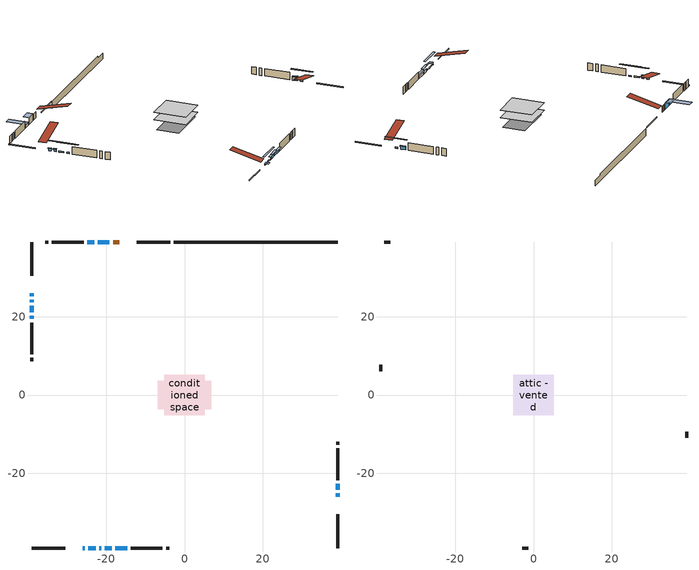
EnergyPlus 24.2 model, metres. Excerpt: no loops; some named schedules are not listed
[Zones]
conditioned space
 floor adiabatic (AdiabaticFloorConstruction): -5.12,-5.12 -5.12,5.12 5.12,5.12 5.12,-5.12 z0.76
 floor foundation (Slab1 construction): -6.83,-3.61 -6.83,3.61 6.83,3.61 6.83,-3.61 z-1.58
 wall outside (RimJoist1 construction): -3.63,39.06 -12.19,39.06 / -39.06,-39.06 -30.5,-39.06 / -39.06,39.06 -39.06,30.5 / 39.06,-39.06 39.06,-30.5 z0.76:1.06
 wall outside (AdiabaticWallConstruction 1): -16.65,39.06 -18.23,39.06 z0.76:2.79
 wall outside (AdiabaticWallConstruction): -26.04,-39.06 -25.52,-39.06 / -21.79,-39.06 -21.28,-39.06 z0.76:1.14; -39.06,26.04 -39.06,25.27 z0.76:1.52; -39.06,24.34 -39.06,23.71 z0.76:1.55; 39.06,-26.04 39.06,-25.09 / -24.6,-39.06 -22.72,-39.06 z0.76:1.22; -39.06,22.78 -39.06,21.15 / -39.06,20.23 -39.06,19.41 z0.76:1.17; 39.06,-24.17 39.06,-22.64 z0.76:1.83; -19.16,39.06 -22.1,39.06 z0.76:2.87; -23.03,39.06 -24.84,39.06 / -20.35,-39.06 -18.6,-39.06 z0.76:1.68; -17.67,-39.06 -14.62,-39.06 z0.76:1.5
 wall outside (Wall1 construction): -25.77,39.06 -33.83,39.06 / -13.69,-39.06 -5.63,-39.06 / -39.06,18.48 -39.06,10.42 / 39.06,-21.71 39.06,-13.65 z0.76:3.2
 wall outside (Wall2 construction): -34.76,39.06 -35.6,39.06 / -4.7,-39.06 -3.85,-39.06 / -39.06,9.49 -39.06,8.64 / 39.06,-12.72 39.06,-11.87 z0.76:3.2
 wall foundation (FoundationWall1 construction): -2.7,39.06,-1.58 -2.7,39.06,0.76 34.88,39.06,0.76 34.88,39.06,0.21 39.06,39.06,0.21 39.06,39.06,-1.58
 window (WindowConstruction 7): -26.03,-39.06 -25.52,-39.06 z0.76:1.14
 window (WindowConstruction 5): -39.06,26.03 -39.06,25.27 z0.76:1.52
 window (WindowConstruction 6): -39.06,24.34 -39.06,23.71 z0.76:1.55
 window (WindowConstruction 9): 39.06,-26.03 39.06,-25.1 z0.76:1.22
 window (WindowConstruction 10): -24.6,-39.06 -22.72,-39.06 z0.76:1.22
 window (WindowConstruction 11): -39.06,22.78 -39.06,21.15 z0.76:1.17
 window (WindowConstruction 12): -39.06,20.22 -39.06,19.41 z0.76:1.17
 window (WindowConstruction 8): -21.79,-39.06 -21.28,-39.06 z0.76:1.14
 window (WindowConstruction): 39.06,-24.17 39.06,-22.64 z0.76:1.83
 window (WindowConstruction 1): -19.16,39.06 -22.1,39.06 z0.76:2.87
 window (WindowConstruction 2): -23.03,39.06 -24.84,39.06 z0.76:1.67
 window (WindowConstruction 3): -20.35,-39.06 -18.6,-39.06 z0.76:1.67
 window (WindowConstruction 4): -17.67,-39.06 -14.62,-39.06 z0.76:1.5
 door (Door): -16.65,39.06 -18.23,39.06 z0.76:2.79
 ceiling adiabatic (AdiabaticFloorConstruction): 5.12,-5.12 5.12,5.12 -5.12,5.12 -5.12,-5.12 z0.76
attic - vented
 floor to conditioned space (Floor1 construction Reversed): -5.14,-5.14 -5.14,5.14 5.14,5.14 5.14,-5.14 z3.2
 wall outside (Wall3 construction): -36.53,39.06 -38.13,39.06 / -2.92,-39.06 -1.33,-39.06 / -39.06,7.71 -39.06,6.11 / 39.06,-10.95 39.06,-9.35 z0.76:3.2
 roof outside (Roof1 construction): -15.72,39.06,3.2 -15.72,28.94,5.73 -13.12,28.94,5.73 -13.12,39.06,3.2; -26.96,-39.06,3.2 -26.96,-28.94,5.73 -29.57,-28.94,5.73 -29.57,-39.06,3.2; -39.06,26.96,3.2 -28.94,26.96,5.73 -28.94,29.57,5.73 -39.06,29.57,3.2; 39.06,-26.96,3.2 28.94,-26.96,5.73 28.94,-29.57,5.73 39.06,-29.57,3.2
shading: -25.23,-39.06 -26.33,-39.06 -26.33,-40.28 -25.23,-40.28 z1.44; -39.06,25.12 -39.06,26.18 -39.67,26.18 -39.67,25.12 z1.67; -39.06,23.56 -39.06,24.49 -39.67,24.49 -39.67,23.56 z1.7; 39.06,-22.04 39.06,-29.09 39.67,-29.09 39.67,-22.04 z4.27; -19.67,-39.06 -27.65,-39.06 -27.65,-39.67 -19.67,-39.67 z4.27; -39.06,18.1 -39.06,25.83 -39.67,25.83 -39.67,18.1 z4.22; -39.06,16.36 -39.06,23.27 -39.67,23.27 -39.67,16.36 z4.22; -20.06,-39.06 -23.01,-39.06 -23.01,-39.67 -20.06,-39.67 z2.36; 39.06,-22.49 39.06,-24.32 39.67,-24.32 39.67,-22.49 z1.98; -22.25,39.06 -19.01,39.06 -19.01,40.89 -22.25,40.89 z3.02; -24.99,39.06 -22.88,39.06 -22.88,45.46 -24.99,45.46 z1.82; -17.69,-39.06 -21.26,-39.06 -21.26,-39.67 -17.69,-39.67 z2.59; -14.01,-39.06 -18.28,-39.06 -18.28,-39.67 -14.01,-39.67 z2.11
[Building]
Building 1: Terrain=Suburbs
[Site:Location]
Edmonton Intl AP_AB: Latitude {deg}=53.31; Longitude {deg}=-113.58; Time Zone {hr}=-7; Elevation {m}=723; Keep Site Location Information=Yes
[Site:GroundTemperature:Shallow]
-1.56185, -3.61833, -3.78302, -2.80711, 1.11059, 5.01004, 8.39065, 10.5322, 10.7141, 8.97234, 5.67794, 1.89811
[Site:WaterMainsTemperature]
Calculation Method=Schedule; Temperature Schedule=mains temperature schedule
[Material] Roughness=Rough; Thermal Absorptance=0.9
Name | Thickness {m} | Conductivity {W/m-K} | Density {kg/m3} | Specific Heat {J/kg-K} | Solar Absorptance | Visible Absorptance
asphalt or fiberglass shingles | 0.00635 | 0.162714 | 1121.4 | 1465.45 | 0.4 | 0.4
ceiling loosefill ins | 0.254 | 0.0480833 | 16.02 | 1046.75 | 0.7 | 0.7
ceiling stud and cavity | 0.1397 | 0.124548 | 65.682 | 1177.47 | 0.7 | 0.7
concrete 4.0 in. | 0.1016 | 1.803125 | 2242.8 | 837.4 | 0.7 | 0.7
concrete 8.0 in. | 0.2032 | 1.803125 | 2242.8 | 837.4 | 0.7 | 0.7
door material | 0.04445 | 0.053851 | 512.64 | 1214.23 | 0.7 | 0.7
exterior vertical ins | 0.0268582 | 0.029427 | 32.04 | 1214.23 | 0.7 | 0.7
floor covering | 0.0127 | 0.0433444 | 54.468 | 1339.84 | 0.6 | 0.6
floor rigid ins; wall rigid ins | 0.512978 | 0.029427 | 32.04 | 1214.23 | 0.7 | 0.7
floor stud and cavity | 0.1397 | 1.75129 | 37.0049 | 1207.88 | 0.7 | 0.7
furniture material conditioned space 1 | 0.1524 | 0.115458 | 640.8 | 1214.23 | 0.6 | 0.6
gypsum board | 0.0127 | 0.160291 | 801 | 837.4 | 0.6 | 0.6
gypsum board 1 | 0.0127 | 0.160291 | 801 | 837.4 | 0.7 | 0.7
osb sheathing 0.5 in. | 0.0127 | 0.115458 | 512.64 | 1214.23 | 0.7 | 0.7
osb sheathing 0.75 in. | 0.01905 | 0.115458 | 512.64 | 1214.23 | 0.7 | 0.7
osb sheathing 2.0 in. | 0.0508 | 0.115458 | 512.64 | 1214.23 | 0.7 | 0.7
rim joist stud and cavity | 0.0508 | 0.0358127 | 125.044 | 1163.47 | 0.6 | 0.6
wall stud and cavity | 0.1397 | 0.10224 | 139.0536 | 1170.24 | 0.7 | 0.7
wall stud and cavity 1 | 0.1397 | 0.114651 | 139.0536 | 1170.24 | 0.7 | 0.7
wall stud and cavity 2 | 0.0889 | 6.9971 | 50.32683 | 1063.81 | 0.6 | 0.6
wall stud and cavity 3 | 0.0889 | 0.380278 | 52.3479 | 1209.89 | 0.7 | 0.7
wall stud and cavity 4 | 0.0889 | 0.391764 | 83.0341 | 1211.67 | 0.7 | 0.7
wood siding | 0.0254 | 0.102417 | 544.68 | 1172.36 | 0.4 | 0.4
wood siding 1 | 0.00254 | 0.102417 | 544.68 | 1172.36 | 0.4 | 0.4
wood siding 2; wood siding 3; wood siding 4 | 0.0254 | 0.102417 | 544.68 | 1172.36 | 0.7 | 0.7
[WindowMaterial:SimpleGlazingSystem]
Name | U-Factor {W/m2-K} | Solar Heat Gain Coefficient
WindowMaterial | 2.208742 | 0.54
WindowMaterial 1 | 2.89067 | 0.69
WindowMaterial 10 | 2.19682 | 0.52
WindowMaterial 2 | 2.20817 | 0.54
WindowMaterial 3 | 2.21045 | 0.54
WindowMaterial 4 | 2.24508 | 0.5
WindowMaterial 5 | 2.32684 | 0.43
WindowMaterial 6 | 2.33763 | 0.42
WindowMaterial 7 | 2.22805 | 0.48
WindowMaterial 8 | 4.46234 | 0.64
WindowMaterial 9 | 4.66618 | 0.62
[Construction]
AdiabaticFloorConstruction: floor stud and cavity, floor rigid ins, osb sheathing 0.75 in., floor covering
AdiabaticWallConstruction: wood siding 3, wall rigid ins, wall stud and cavity 3, gypsum board
AdiabaticWallConstruction 1: wood siding 4, wall rigid ins, wall stud and cavity 3, gypsum board
Door: door material
Floor1 construction Reversed: gypsum board, ceiling stud and cavity, ceiling loosefill ins
FoundationWall1 construction: concrete 8.0 in., gypsum board 1
furniture construction conditioned space 1: furniture material conditioned space 1
PartitionWallConstruction: gypsum board, wall stud and cavity 4, gypsum board
RimJoist1 construction: wood siding 2, osb sheathing 2.0 in., rim joist stud and cavity
Roof1 construction: asphalt or fiberglass shingles
Slab1 construction: concrete 4.0 in.
Wall1 construction: wood siding, osb sheathing 0.5 in., wall stud and cavity, gypsum board
Wall2 construction: wood siding, osb sheathing 0.5 in., wall stud and cavity 1, gypsum board
Wall3 construction: wood siding 1, wall stud and cavity 2
WindowConstruction: WindowMaterial
WindowConstruction 1: WindowMaterial 1
WindowConstruction 10; WindowConstruction 9: WindowMaterial 8
WindowConstruction 11: WindowMaterial 9
WindowConstruction 12: WindowMaterial 10
WindowConstruction 2: WindowMaterial 2
WindowConstruction 3: WindowMaterial 3
WindowConstruction 4: WindowMaterial 4
WindowConstruction 5: WindowMaterial 5
WindowConstruction 6: WindowMaterial 6
WindowConstruction 7; WindowConstruction 8: WindowMaterial 7
[Zone] Multiplier=1; Part of Total Floor Area=Yes
Name | Volume {m3}
attic - vented | 43.8278
conditioned space | 529
[Space]
Name | Zone | Volume {m3}
attic - vented 1 | attic - vented | 43.8278
conditioned space 1 | conditioned space | 529
[ZoneInfiltration:EffectiveLeakageArea]
infil attic - vented 1: Zone or Space=attic - vented 1; Schedule=Always On Discrete; Effective Air Leakage Area {cm2}=3670.96; Stack Coefficient=0.000345472; Wind Coefficient=1.25582e-05
[ZoneMixing]
whole house fan mix: Zone or Space=attic - vented; Schedule=Always On Continuous; Design Flow Rate Calculation Method=Flow/Zone; Design Flow Rate {m3/s}=0; Source Zone or Space=conditioned space
[SurfaceProperty:ExposedFoundationPerimeter]
Slab1: Exposed Perimeter Calculation Method=TotalExposedPerimeter; Total Exposed Perimeter {m}=41.759
[InternalMass] Zone or ZoneList=conditioned space; Space or SpaceList=conditioned space 1
Name | Construction | Surface Area {m2}
furniture mass conditioned space 1 | furniture construction conditioned space 1 | 81.4399
partition wall mass | PartitionWallConstruction | 203.6
[Lights]
interior lighting: Zone or ZoneList or Space or SpaceList=conditioned space 1; Schedule=interior lighting schedule; Design Level Calculation Method=LightingLevel; Lighting Level {W}=343.2; Return Air Fraction=0; Fraction Radiant=0.6; Fraction Visible=0.2; Fraction Replaceable=1
[People]
occupants: Zone or ZoneList or Space or SpaceList=conditioned space 1; Number of People Schedule=occupants schedule; Number of People Calculation Method=People; Number of People=3; Fraction Radiant=0.314171; Sensible Heat Fraction=0.56303; Activity Level Schedule=occupants activity schedule; Carbon Dioxide Generation Rate {m3/s-W}=0; Enable ASHRAE 55 Comfort Warnings=No; Mean Radiant Temperature Calculation Type=EnclosureAveraged
[ElectricEquipment] Zone or ZoneList or Space or SpaceList=conditioned space 1; Design Level Calculation Method=EquipmentLevel
Name | Schedule | Design Level {W} | Fraction Latent | Fraction Radiant | Fraction Lost
clothes dryer | clothes dryer schedule | 140.772 | 0.015 | 0.081 | 0.85
clothes washer | clothes washer schedule | 32.1985 | 0.03 | 0.162 | 0.7
cooking range | cooking range schedule | 215.147 | 0.08 | 0.432 | 0.2
dishwasher | dishwasher schedule | 66.8632 | 0.3 | 0.18 | 0.4
fridge | fridge schedule | 72.9452 | 0 | 0.6 | 0
mech vent bath fan 0 | mech vent bath fan 0 schedule | 50.2 | 0 | 0 | 1
mech vent bath fan 1 | mech vent bath fan 1 schedule | 50.2 | 0 | 0 | 1
mech vent bath fan 2 | mech vent bath fan 2 schedule | 50.2 | 0 | 0 | 1
mech vent house fan | mech vent house fan schedule | 0 | 0 | 0 | 1
mech vent house fan cfis | mech vent house fan cfis schedule | 0 | 0 | 0 | 0
mech vent range fan 0 | mech vent range fan 0 schedule | 57 | 0 | 0 | 1
misc plug loads | misc plug loads schedule | 494.7 | 0.045 | 0.513 | 0.1
whole house fan | Always On Discrete | 0 | 0 | 0 | 1
[OtherEquipment] Zone or ZoneList or Space or SpaceList=conditioned space 1; Design Level Calculation Method=EquipmentLevel
Name | Fuel Type | Schedule | Design Level {W} | Fraction Latent | Fraction Radiant | Fraction Lost
clothes dryer 1 | Electricity | clothes dryer schedule | 0 | 0.015 | 0.081 | 0.85
cooking range 1 | Electricity | cooking range schedule | 0 | 0.08 | 0.432 | 0.2
general water use latent | None | general water use schedule | 62.594 | 1 | 0 | 0
general water use sensible | None | general water use schedule | -61.6891 | 0 | 0.6 | 0
mech vent house fan latent load | None | Always On Discrete | 0 | 1 | 0 | 0
mech vent house fan sensible load | None | Always On Discrete | 0 | 0 | 0 | 0
water heater energy adjustment1 | NaturalGas | Always On Discrete | 0.01 | 0 | 0 | 1
[ZoneInfiltration:DesignFlowRate] Zone or ZoneList or Space or SpaceList=conditioned space 1; Schedule=Always On Discrete; Design Flow Rate Calculation Method=Flow/Zone; Design Flow Rate {m3/s}=0
infil flow; natural vent flow; whole house fan flow
[AvailabilityManager:Scheduled]
furnace airloop Availability Manager: Schedule=Always On Discrete
[Foundation:Kiva]
Foundation Kiva 1: Initial Indoor Air Temperature {C}=18; Wall Height Above Grade {m}=0.760019; Wall Depth Below Slab {m}=0.2032; Custom Block Material Name 1=exterior vertical ins; Custom Block Depth 1 {m}=2.34001; Custom Block X Position 1 {m}=0.2159; Custom Block Z Position 1 {m}=0
[Foundation:Kiva:Settings]
Soil Conductivity {W/m-K}=0.849921; Soil Density {kg/m3}=1842.3; Soil Specific Heat {J/kg-K}=418.7; Ground Solar Absorptivity=0.9; Ground Thermal Absorptivity=0.9; Ground Surface Roughness {m}=0.03; Far-Field Width {m}=40; Deep-Ground Boundary Condition=ZeroFlux; Deep-Ground Depth {m}=40; Minimum Cell Dimension {m}=0.2; Maximum Cell Growth Coefficient=3; Simulation Timestep=Timestep
[Exterior:Lights]
exterior lighting: Schedule=exterior lighting schedule; Design Level {W}=75.6
[EnergyManagementSystem:GlobalVariable]
furnace_airloop_Fan_RTF
infil_program_Qfan
infil_program_Qinf
natural_vent_program_Qnv
natural_vent_program_Qwhf
[EnergyManagementSystem:Sensor]
Name | Output:Variable or Output:Meter Index Key | Output:Variable or Output:Meter
airflow_gain | infil flow | Infiltration Sensible Heat Gain Energy
airflow_gain_1 | natural vent flow | Infiltration Sensible Heat Gain Energy
airflow_gain_2 | whole house fan flow | Infiltration Sensible Heat Gain Energy
airflow_loss | infil flow | Infiltration Sensible Heat Loss Energy
airflow_loss_1 | natural vent flow | Infiltration Sensible Heat Loss Energy
airflow_loss_2 | whole house fan flow | Infiltration Sensible Heat Loss Energy
clg_load_cond |  | Cooling:EnergyTransfer:Zone:CONDITIONED SPACE
clg_sp_s; clg_sp_s_1 | cooling setpoint | Schedule Value
clothes_dryer_exhaust_0_sch_s | clothes dryer exhaust 0 schedule | Schedule Value
cool_season | cooling season schedule | Schedule Value
htg_load_cond |  | Heating:EnergyTransfer:Zone:CONDITIONED SPACE
htg_sp_s; htg_sp_s_1 | heating setpoint | Schedule Value
ig_ee_conv | clothes dryer | Electric Equipment Convective Heating Energy
ig_ee_conv_2 | cooking range | Electric Equipment Convective Heating Energy
ig_ee_conv_4 | fridge | Electric Equipment Convective Heating Energy
ig_ee_conv_5 | misc plug loads | Electric Equipment Convective Heating Energy
ig_ee_conv_6 | whole house fan | Electric Equipment Convective Heating Energy
ig_ee_rad | clothes dryer | Electric Equipment Radiant Heating Energy
ig_ee_rad_2 | cooking range | Electric Equipment Radiant Heating Energy
ig_ee_rad_4 | fridge | Electric Equipment Radiant Heating Energy
ig_ee_rad_5 | misc plug loads | Electric Equipment Radiant Heating Energy
ig_ee_rad_6 | whole house fan | Electric Equipment Radiant Heating Energy
ig_lgt_conv | interior lighting | Lights Convective Heating Energy
ig_lgt_rad | interior lighting | Lights Radiant Heating Energy
ig_lgt_vis | interior lighting | Lights Visible Radiation Heating Energy
ig_oe_conv | clothes dryer 1 | Other Equipment Convective Heating Energy
ig_oe_conv_1 | cooking range 1 | Other Equipment Convective Heating Energy
ig_oe_conv_2 | general water use latent | Other Equipment Convective Heating Energy
ig_oe_conv_3 | general water use sensible | Other Equipment Convective Heating Energy
ig_oe_conv_4 | water heater energy adjustment1 | Other Equipment Convective Heating Energy
ig_oe_rad | clothes dryer 1 | Other Equipment Radiant Heating Energy
ig_oe_rad_1 | cooking range 1 | Other Equipment Radiant Heating Energy
ig_oe_rad_2 | general water use latent | Other Equipment Radiant Heating Energy
ig_oe_rad_3 | general water use sensible | Other Equipment Radiant Heating Energy
ig_oe_rad_4 | water heater energy adjustment1 | Other Equipment Radiant Heating Energy
ig_ppl_conv | occupants | People Convective Heating Energy
ig_ppl_rad | occupants | People Radiant Heating Energy
im_conv | furniture mass conditioned space 1 | Surface Inside Face Convection Heat Gain Energy
im_conv_1 | partition wall mass | Surface Inside Face Convection Heat Gain Energy
im_ig | furniture mass conditioned space 1 | Surface Inside Face Internal Gains Radiation Heat Gain Energy
im_ig_1 | partition wall mass | Surface Inside Face Internal Gains Radiation Heat Gain Energy
im_lgt | furniture mass conditioned space 1 | Surface Inside Face Lights Radiation Heat Gain Energy
im_lgt_1 | partition wall mass | Surface Inside Face Lights Radiation Heat Gain Energy
im_sol | furniture mass conditioned space 1 | Surface Inside Face Solar Radiation Heat Gain Energy
im_sol_1 | partition wall mass | Surface Inside Face Solar Radiation Heat Gain Energy
im_surf | furniture mass conditioned space 1 | Surface Inside Face Net Surface Thermal Radiation Heat Gain Energy
im_surf_1 | partition wall mass | Surface Inside Face Net Surface Thermal Radiation Heat Gain Energy
mech_vent_bath_fan_0_sch_s | mech vent bath fan 0 schedule | Schedule Value
mech_vent_bath_fan_1_sch_s | mech vent bath fan 1 schedule | Schedule Value
mech_vent_bath_fan_2_sch_s | mech vent bath fan 2 schedule | Schedule Value
mech_vent_range_fan_0_sch_s | mech vent range fan 0 schedule | Schedule Value
mv_conv | mech vent bath fan 0 | Electric Equipment Convective Heating Energy
mv_conv_1 | mech vent bath fan 1 | Electric Equipment Convective Heating Energy
mv_conv_2 | mech vent bath fan 2 | Electric Equipment Convective Heating Energy
mv_conv_3 | mech vent house fan | Electric Equipment Convective Heating Energy
mv_conv_4 | mech vent house fan cfis | Electric Equipment Convective Heating Energy
mv_conv_5 | mech vent range fan 0 | Electric Equipment Convective Heating Energy
mv_conv_6 | mech vent house fan latent load | Other Equipment Convective Heating Energy
mv_conv_7 | mech vent house fan sensible load | Other Equipment Convective Heating Energy
mv_rad | mech vent bath fan 0 | Electric Equipment Radiant Heating Energy
mv_rad_1 | mech vent bath fan 1 | Electric Equipment Radiant Heating Energy
mv_rad_2 | mech vent bath fan 2 | Electric Equipment Radiant Heating Energy
mv_rad_3 | mech vent house fan | Electric Equipment Radiant Heating Energy
mv_rad_4 | mech vent house fan cfis | Electric Equipment Radiant Heating Energy
mv_rad_5 | mech vent range fan 0 | Electric Equipment Radiant Heating Energy
mv_rad_6 | mech vent house fan latent load | Other Equipment Radiant Heating Energy
mv_rad_7 | mech vent house fan sensible load | Other Equipment Radiant Heating Energy
natural_vent_s | natural vent schedule | Schedule Value
out_pb_s |  | Site Outdoor Air Barometric Pressure
out_wt_s |  | Site Outdoor Air Humidity Ratio
site_vw_s |  | Site Wind Speed
ss_back_out | Window1 | Surface Window Shortwave from Zone Back Out Window Heat Transfer Rate
ss_back_out_1 | Window10 | Surface Window Shortwave from Zone Back Out Window Heat Transfer Rate
ss_back_out_10 | Window6 | Surface Window Shortwave from Zone Back Out Window Heat Transfer Rate
ss_back_out_11 | Window7 | Surface Window Shortwave from Zone Back Out Window Heat Transfer Rate
ss_back_out_12 | Window8 | Surface Window Shortwave from Zone Back Out Window Heat Transfer Rate
ss_back_out_2 | Window11 | Surface Window Shortwave from Zone Back Out Window Heat Transfer Rate
ss_back_out_3 | Window12 | Surface Window Shortwave from Zone Back Out Window Heat Transfer Rate
ss_back_out_4 | Window13 | Surface Window Shortwave from Zone Back Out Window Heat Transfer Rate
ss_back_out_5 | Window15 | Surface Window Shortwave from Zone Back Out Window Heat Transfer Rate
ss_back_out_6 | Window17 | Surface Window Shortwave from Zone Back Out Window Heat Transfer Rate
ss_back_out_7 | Window2 | Surface Window Shortwave from Zone Back Out Window Heat Transfer Rate
ss_back_out_8 | Window3 | Surface Window Shortwave from Zone Back Out Window Heat Transfer Rate
ss_back_out_9 | Window4 | Surface Window Shortwave from Zone Back Out Window Heat Transfer Rate
ss_conv | Door1 | Surface Inside Face Convection Heat Gain Energy
ss_conv_1 | Window1 | Surface Inside Face Convection Heat Gain Energy
ss_conv_10 | Window4 | Surface Inside Face Convection Heat Gain Energy
ss_conv_11 | Window6 | Surface Inside Face Convection Heat Gain Energy
ss_conv_12 | Window7 | Surface Inside Face Convection Heat Gain Energy
ss_conv_13 | Window8 | Surface Inside Face Convection Heat Gain Energy
ss_conv_2 | Window10 | Surface Inside Face Convection Heat Gain Energy
ss_conv_3 | Window11 | Surface Inside Face Convection Heat Gain Energy
ss_conv_4 | Window12 | Surface Inside Face Convection Heat Gain Energy
ss_conv_5 | Window13 | Surface Inside Face Convection Heat Gain Energy
ss_conv_6 | Window15 | Surface Inside Face Convection Heat Gain Energy
ss_conv_7 | Window17 | Surface Inside Face Convection Heat Gain Energy
ss_conv_8 | Window2 | Surface Inside Face Convection Heat Gain Energy
ss_conv_9 | Window3 | Surface Inside Face Convection Heat Gain Energy
ss_ig | Door1 | Surface Inside Face Internal Gains Radiation Heat Gain Energy
ss_ig_1 | Window1 | Surface Inside Face Internal Gains Radiation Heat Gain Energy
ss_ig_10 | Window4 | Surface Inside Face Internal Gains Radiation Heat Gain Energy
ss_ig_11 | Window6 | Surface Inside Face Internal Gains Radiation Heat Gain Energy
ss_ig_12 | Window7 | Surface Inside Face Internal Gains Radiation Heat Gain Energy
ss_ig_13 | Window8 | Surface Inside Face Internal Gains Radiation Heat Gain Energy
ss_ig_2 | Window10 | Surface Inside Face Internal Gains Radiation Heat Gain Energy
ss_ig_3 | Window11 | Surface Inside Face Internal Gains Radiation Heat Gain Energy
ss_ig_4 | Window12 | Surface Inside Face Internal Gains Radiation Heat Gain Energy
ss_ig_5 | Window13 | Surface Inside Face Internal Gains Radiation Heat Gain Energy
ss_ig_6 | Window15 | Surface Inside Face Internal Gains Radiation Heat Gain Energy
ss_ig_7 | Window17 | Surface Inside Face Internal Gains Radiation Heat Gain Energy
ss_ig_8 | Window2 | Surface Inside Face Internal Gains Radiation Heat Gain Energy
ss_ig_9 | Window3 | Surface Inside Face Internal Gains Radiation Heat Gain Energy
ss_lgt | Door1 | Surface Inside Face Lights Radiation Heat Gain Energy
ss_sol | Door1 | Surface Inside Face Solar Radiation Heat Gain Energy
ss_surf | Door1 | Surface Inside Face Net Surface Thermal Radiation Heat Gain Energy
ss_surf_1 | Window1 | Surface Inside Face Net Surface Thermal Radiation Heat Gain Energy
ss_surf_10 | Window4 | Surface Inside Face Net Surface Thermal Radiation Heat Gain Energy
ss_surf_11 | Window6 | Surface Inside Face Net Surface Thermal Radiation Heat Gain Energy
ss_surf_12 | Window7 | Surface Inside Face Net Surface Thermal Radiation Heat Gain Energy
ss_surf_13 | Window8 | Surface Inside Face Net Surface Thermal Radiation Heat Gain Energy
ss_surf_2 | Window10 | Surface Inside Face Net Surface Thermal Radiation Heat Gain Energy
ss_surf_3 | Window11 | Surface Inside Face Net Surface Thermal Radiation Heat Gain Energy
ss_surf_4 | Window12 | Surface Inside Face Net Surface Thermal Radiation Heat Gain Energy
ss_surf_5 | Window13 | Surface Inside Face Net Surface Thermal Radiation Heat Gain Energy
ss_surf_6 | Window15 | Surface Inside Face Net Surface Thermal Radiation Heat Gain Energy
ss_surf_7 | Window17 | Surface Inside Face Net Surface Thermal Radiation Heat Gain Energy
ss_surf_8 | Window2 | Surface Inside Face Net Surface Thermal Radiation Heat Gain Energy
ss_surf_9 | Window3 | Surface Inside Face Net Surface Thermal Radiation Heat Gain Energy
ss_trans_in | Window1 | Surface Window Transmitted Solar Radiation Rate
ss_trans_in_1 | Window10 | Surface Window Transmitted Solar Radiation Rate
ss_trans_in_10 | Window6 | Surface Window Transmitted Solar Radiation Rate
ss_trans_in_11 | Window7 | Surface Window Transmitted Solar Radiation Rate
ss_trans_in_12 | Window8 | Surface Window Transmitted Solar Radiation Rate
ss_trans_in_2 | Window11 | Surface Window Transmitted Solar Radiation Rate
ss_trans_in_3 | Window12 | Surface Window Transmitted Solar Radiation Rate
ss_trans_in_4 | Window13 | Surface Window Transmitted Solar Radiation Rate
ss_trans_in_5 | Window15 | Surface Window Transmitted Solar Radiation Rate
ss_trans_in_6 | Window17 | Surface Window Transmitted Solar Radiation Rate
ss_trans_in_7 | Window2 | Surface Window Transmitted Solar Radiation Rate
ss_trans_in_8 | Window3 | Surface Window Transmitted Solar Radiation Rate
ss_trans_in_9 | Window4 | Surface Window Transmitted Solar Radiation Rate
ss_trans_out | Window1 | Surface Inside Face Initial Transmitted Diffuse Transmitted Out Window Solar Radiation Rate
ss_trans_out_1 | Window10 | Surface Inside Face Initial Transmitted Diffuse Transmitted Out Window Solar Radiation Rate
ss_trans_out_10 | Window6 | Surface Inside Face Initial Transmitted Diffuse Transmitted Out Window Solar Radiation Rate
ss_trans_out_11 | Window7 | Surface Inside Face Initial Transmitted Diffuse Transmitted Out Window Solar Radiation Rate
ss_trans_out_12 | Window8 | Surface Inside Face Initial Transmitted Diffuse Transmitted Out Window Solar Radiation Rate
ss_trans_out_2 | Window11 | Surface Inside Face Initial Transmitted Diffuse Transmitted Out Window Solar Radiation Rate
